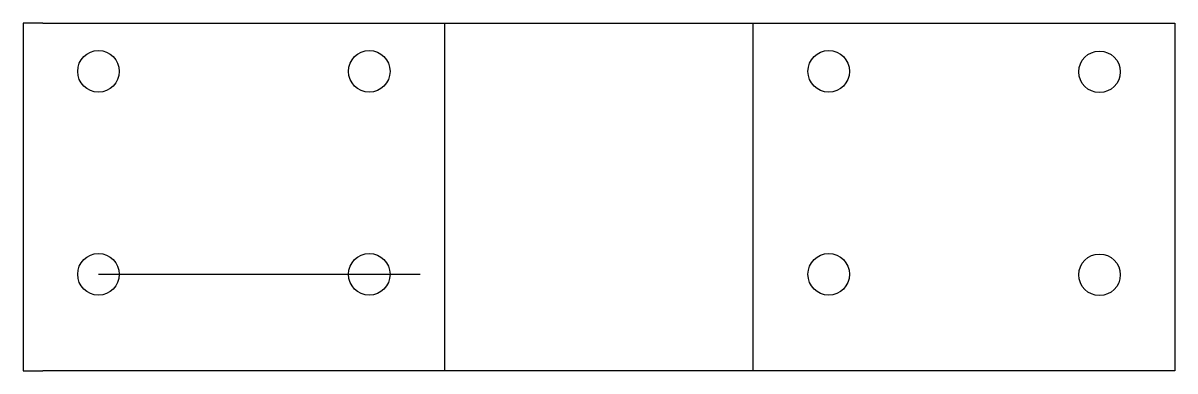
# Model space of a CAD drawing. Header units: millimetres. Extents: x -2 to 117, y -36 to 0.
import ezdxf

# ---------------------------------------------------------------- set-up
doc = ezdxf.new("R2010")
doc.units = ezdxf.units.MM
doc.layers.get('0').update_dxf_attribs({"linetype": 'CONTINUOUS'})

msp = doc.modelspace()

# ---------------------------------------------------------------- linework, layer by layer
for p, q in [((0, 0), (-2.05, 0)), ((-2.05, 0), (-2.05, -36)), ((0, 0), (115, 0)), ((41.55, -36), (41.55, 0)), ((73.45, -36), (73.45, 0)), ((115, 0), (117.05, 0)), ((117.05, 0), (117.05, -36)), ((5.75, -26), (39, -26)), ((-2.05, -36), (0, -36)), ((115, -36), (0, -36)), ((117.05, -36), (115, -36))]:
    msp.add_line(p, q)
for centre in [(5.75, -5), (33.75, -5), (81.25, -5), (109.25, -5.05), (5.75, -26), (33.75, -26), (81.25, -26), (109.25, -26.05)]:
    msp.add_circle(centre, 2.15)

doc.saveas('drawing.dxf')
